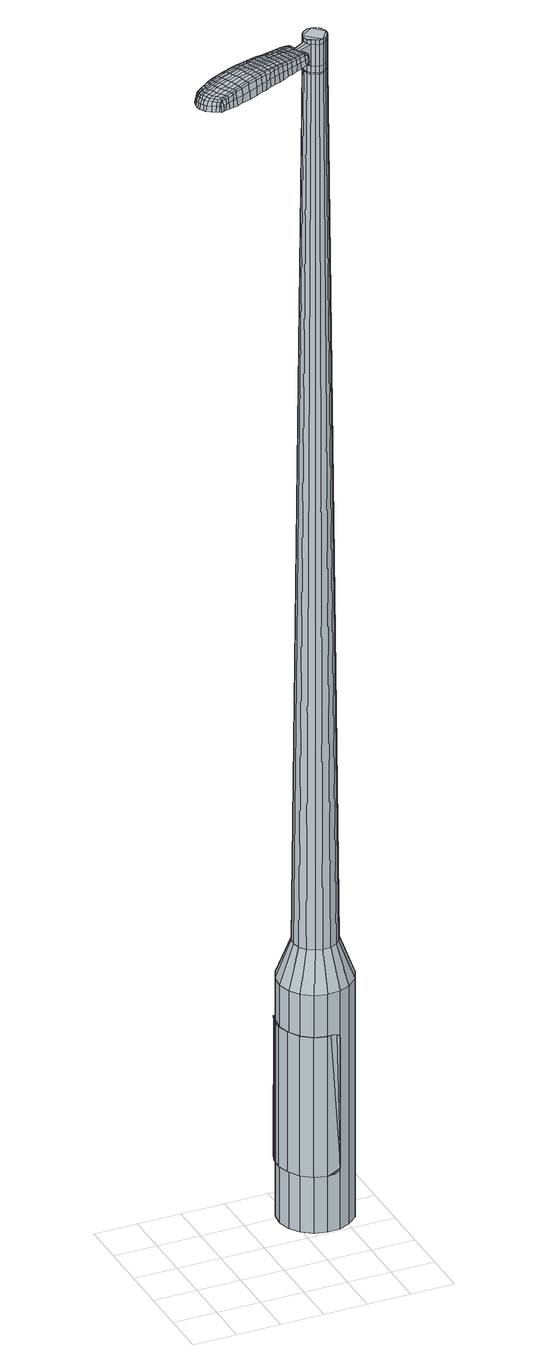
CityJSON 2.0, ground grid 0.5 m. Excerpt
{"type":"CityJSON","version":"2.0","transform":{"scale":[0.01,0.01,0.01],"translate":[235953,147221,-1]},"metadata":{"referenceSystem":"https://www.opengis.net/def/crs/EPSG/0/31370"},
"CityObjects":{
"object1":{"type":"GenericCityObject","attributes":{"cluster":439,"mean_distance_to_centroid":0.22,"new_centroid_x":235954.79,"new_centroid_y":147222.46,"mean_distance_to_camera":8.83,"H1":10.36,"H2":12.07,"Z_final":113.25,"cluster2":-1,"proj_x":235952.96,"proj_y":147218.47,"id_line":53547,"bearing_l":294.63,"distance":4.39,"orientation":"right","G_obj":204.63},"geometry":[{"type":"MultiSurface","lod":"2","boundaries":[[[0,1,2,3]],[[1,4,5,2]],[[4,6,7,5]],[[6,8,9,7]],[[8,10,11,9]],[[10,12,13,11]],[[12,14,15,13]],[[14,16,17,15]],[[16,18,19,17]],[[18,20,21,19]],[[20,22,23,21]],[[22,24,25,23]],[[24,26,27,25]],[[26,28,29,27]],[[28,30,31,29]],[[30,32,33,31]],[[32,34,35,33]],[[34,0,3,35]],[[36,37,38,39]],[[38,40,41,42]],[[41,43,42]],[[42,44,45,46]],[[45,47,46]],[[46,48,49,50]],[[49,51,50]],[[42,46,50,38]],[[50,52,39,38]],[[53,36,39]],[[2,5,7,35]],[[7,9,11,15]],[[11,13,15]],[[15,17,19,23]],[[19,21,23]],[[23,25,27,31]],[[27,29,31]],[[15,23,31,7]],[[31,33,35,7]],[[3,2,35]],[[1,0,54,55]],[[0,34,56,54]],[[34,32,57,56]],[[32,30,58,57]],[[30,28,59,58]],[[28,26,60,59]],[[26,24,61,60]],[[24,22,62,61]],[[22,20,63,62]],[[20,18,64,63]],[[18,16,65,64]],[[16,14,66,65]],[[14,12,67,66]],[[12,10,68,67]],[[10,8,69,68]],[[8,6,70,69]],[[6,4,71,70]],[[4,1,55,71]],[[55,54,72,73]],[[54,56,74,72]],[[56,57,75,74]],[[57,58,76,75]],[[58,59,77,76]],[[59,60,78,77]],[[60,61,79,78]],[[61,62,80,79]],[[62,63,81,80]],[[63,64,82,81]],[[64,65,83,82]],[[65,66,84,83]],[[66,67,85,84]],[[67,68,86,85]],[[68,69,87,86]],[[69,70,88,87]],[[70,71,89,88]],[[71,55,73,89]],[[90,91,92,93]],[[94,95,91,90]],[[75,96,95,94]],[[97,98,96,75]],[[77,99,98,97]],[[78,100,99,77]],[[79,101,100,78]],[[80,102,101,79]],[[103,104,102,80]],[[105,106,104,103]],[[83,107,106,105]],[[108,109,107,83]],[[110,111,109,108]],[[112,113,111,110]],[[114,115,113,112]],[[116,117,115,114]],[[118,119,117,116]],[[93,92,119,118]],[[120,121,122,123]],[[124,120,123,125]],[[126,124,125,127]],[[128,126,127,129]],[[130,128,129,131]],[[132,130,131,133]],[[134,132,133,135]],[[136,134,135,137]],[[138,136,137,139]],[[140,138,139,141]],[[142,140,141,143]],[[144,142,143,145]],[[146,144,145,147]],[[148,146,147,149]],[[150,148,149,151]],[[152,150,151,153]],[[73,72,90,93]],[[72,74,94,90]],[[74,75,94]],[[76,97,75]],[[76,77,97]],[[81,103,80]],[[81,82,105,103]],[[82,83,105]],[[84,108,83]],[[84,85,110,108]],[[85,86,112,110]],[[86,87,114,112]],[[87,88,116,114]],[[88,89,118,116]],[[89,73,93,118]],[[154,155,92,91]],[[155,156,119,92]],[[156,157,117,119]],[[157,158,115,117]],[[158,159,113,115]],[[159,160,111,113]],[[160,161,109,111]],[[161,107,109]],[[162,106,107]],[[162,163,104,106]],[[163,102,104]],[[164,98,99]],[[164,96,98]],[[165,95,96]],[[165,154,91,95]],[[39,52,152,166]],[[155,154,167,153]],[[53,39,166,121]],[[154,165,122,167]],[[36,53,121,120]],[[165,96,123,122]],[[37,36,120,124]],[[96,164,125,123]],[[38,37,124,126]],[[164,99,127,125]],[[40,38,126,128]],[[99,100,129,127]],[[41,40,128,130]],[[100,101,131,129]],[[43,41,130,132]],[[101,102,133,131]],[[42,43,132,134]],[[102,163,135,133]],[[44,42,134,136]],[[163,162,137,135]],[[45,44,136,138]],[[162,107,139,137]],[[47,45,138,140]],[[107,161,141,139]],[[46,47,140,142]],[[161,160,143,141]],[[48,46,142,144]],[[160,159,145,143]],[[49,48,144,146]],[[159,158,147,145]],[[51,49,146,148]],[[158,157,149,147]],[[50,51,148,150]],[[157,156,151,149]],[[52,50,150,152]],[[156,155,153,151]],[[152,153,168,169]],[[153,167,170,168]],[[167,122,171,170]],[[122,121,172,171]],[[121,166,173,172]],[[166,152,169,173]],[[174,175,176,177]],[[178,174,177,179]],[[174,178,180,181]],[[175,174,181,182]],[[183,184,185,186]],[[187,183,186,188]],[[183,187,189,190]],[[184,183,190,191]],[[192,193,194,195]],[[196,192,195,197]],[[192,196,198,199]],[[193,192,199,200]],[[201,202,203,204]],[[205,201,204,206]],[[201,205,207,208]],[[202,201,208,209]],[[210,211,212,213]],[[214,210,213,215]],[[210,214,216,217]],[[211,210,217,218]],[[219,220,221,222]],[[223,219,222,224]],[[219,223,225,226]],[[220,219,226,227]],[[228,229,230,231]],[[220,228,231,221]],[[228,220,227,232]],[[229,228,232,233]],[[234,235,236,237]],[[229,234,237,230]],[[234,229,233,238]],[[235,234,238,239]],[[240,178,179,241]],[[235,240,241,236]],[[240,235,239,242]],[[178,240,242,180]],[[243,244,245,246]],[[247,243,246,248]],[[243,247,249,250]],[[244,243,250,251]],[[252,253,254,255]],[[244,252,255,245]],[[252,244,251,256]],[[253,252,256,257]],[[258,259,260,261]],[[253,258,261,254]],[[258,253,257,262]],[[259,258,262,263]],[[264,265,266,267]],[[259,264,267,260]],[[264,259,263,268]],[[265,264,268,269]],[[270,175,182,271]],[[265,270,271,266]],[[270,265,269,272]],[[175,270,272,176]],[[273,274,275,276]],[[277,273,276,278]],[[273,277,279,280]],[[274,273,280,281]],[[282,283,284,285]],[[274,282,285,275]],[[282,274,281,286]],[[283,282,286,287]],[[288,289,290,291]],[[283,288,291,284]],[[288,283,287,292]],[[289,288,292,293]],[[294,187,188,295]],[[289,294,295,290]],[[294,289,293,296]],[[187,294,296,189]],[[297,298,299,300]],[[301,297,300,302]],[[297,301,303,304]],[[298,297,304,305]],[[306,307,308,309]],[[298,306,309,299]],[[306,298,305,310]],[[307,306,310,311]],[[312,313,314,315]],[[307,312,315,308]],[[312,307,311,316]],[[313,312,316,317]],[[318,319,320,321]],[[313,318,321,314]],[[318,313,317,322]],[[319,318,322,323]],[[324,184,191,325]],[[319,324,325,320]],[[324,319,323,326]],[[184,324,326,185]],[[327,213,212,328]],[[329,327,328,330]],[[327,329,331,332]],[[213,327,332,215]],[[333,329,330,334]],[[335,333,334,336]],[[333,335,337,338]],[[329,333,338,331]],[[339,335,336,340]],[[341,339,340,342]],[[339,341,343,344]],[[335,339,344,337]],[[345,341,342,346]],[[347,345,346,348]],[[345,347,349,350]],[[341,345,350,343]],[[351,347,348,352]],[[202,351,352,203]],[[351,202,209,353]],[[347,351,353,349]],[[354,355,200,199]],[[356,354,199,198]],[[354,356,357,358]],[[355,354,358,359]],[[360,361,359,358]],[[362,360,358,357]],[[360,362,363,364]],[[361,360,364,365]],[[366,367,365,364]],[[368,366,364,363]],[[366,368,369,370]],[[367,366,370,371]],[[372,373,371,370]],[[374,372,370,369]],[[372,374,207,205]],[[373,372,205,206]],[[375,376,377,378]],[[277,375,378,279]],[[375,277,278,379]],[[376,375,379,380]],[[381,196,197,382]],[[376,381,382,377]],[[381,376,380,383]],[[196,381,383,198]],[[384,385,386,387]],[[223,384,387,225]],[[384,223,224,388]],[[385,384,388,389]],[[390,391,392,393]],[[385,390,393,386]],[[390,385,389,394]],[[391,390,394,395]],[[396,193,200,397]],[[391,396,397,392]],[[396,391,395,398]],[[193,396,398,194]],[[399,400,401,402]],[[181,399,402,182]],[[399,181,180,403]],[[400,399,403,404]],[[405,406,407,408]],[[400,405,408,401]],[[405,400,404,409]],[[406,405,409,410]],[[411,204,203,412]],[[406,411,412,407]],[[411,406,410,413]],[[204,411,413,206]],[[414,415,416,417]],[[186,414,417,188]],[[414,186,185,418]],[[415,414,418,419]],[[420,208,207,421]],[[415,420,421,416]],[[420,415,419,422]],[[208,420,422,209]],[[423,424,425,426]],[[301,423,426,303]],[[423,301,302,427]],[[424,423,427,428]],[[429,214,215,430]],[[424,429,430,425]],[[429,424,428,431]],[[214,429,431,216]],[[432,433,434,435]],[[247,432,435,249]],[[432,247,248,436]],[[433,432,436,437]],[[438,439,440,441]],[[433,438,441,434]],[[438,433,437,442]],[[439,438,442,443]],[[444,211,218,445]],[[439,444,445,440]],[[444,439,443,446]],[[211,444,446,212]],[[447,448,437,436]],[[246,447,436,248]],[[447,246,245,449]],[[448,447,449,450]],[[451,452,443,442]],[[448,451,442,437]],[[451,448,450,453]],[[452,451,453,454]],[[455,328,212,446]],[[452,455,446,443]],[[455,452,454,456]],[[328,455,456,330]],[[457,458,459,460]],[[304,457,460,305]],[[457,304,303,426]],[[458,457,426,425]],[[461,332,331,462]],[[458,461,462,459]],[[461,458,425,430]],[[332,461,430,215]],[[463,464,450,449]],[[255,463,449,245]],[[463,255,254,465]],[[464,463,465,466]],[[467,468,454,453]],[[464,467,453,450]],[[467,464,466,469]],[[468,467,469,470]],[[471,334,330,456]],[[468,471,456,454]],[[471,468,470,472]],[[334,471,472,336]],[[473,474,475,476]],[[310,473,476,311]],[[473,310,305,460]],[[474,473,460,459]],[[477,338,337,478]],[[474,477,478,475]],[[477,474,459,462]],[[338,477,462,331]],[[479,480,466,465]],[[261,479,465,254]],[[479,261,260,481]],[[480,479,481,482]],[[483,484,470,469]],[[480,483,469,466]],[[483,480,482,485]],[[484,483,485,486]],[[487,340,336,472]],[[484,487,472,470]],[[487,484,486,488]],[[340,487,488,342]],[[489,490,491,492]],[[316,489,492,317]],[[489,316,311,476]],[[490,489,476,475]],[[493,344,343,494]],[[490,493,494,491]],[[493,490,475,478]],[[344,493,478,337]],[[495,496,482,481]],[[267,495,481,260]],[[495,267,266,497]],[[496,495,497,498]],[[499,500,486,485]],[[496,499,485,482]],[[499,496,498,501]],[[500,499,501,502]],[[503,346,342,488]],[[500,503,488,486]],[[503,500,502,504]],[[346,503,504,348]],[[505,506,507,508]],[[322,505,508,323]],[[505,322,317,492]],[[506,505,492,491]],[[509,350,349,510]],[[506,509,510,507]],[[509,506,491,494]],[[350,509,494,343]],[[511,512,498,497]],[[271,511,497,266]],[[511,271,182,402]],[[512,511,402,401]],[[513,514,502,501]],[[512,513,501,498]],[[513,512,401,408]],[[514,513,408,407]],[[515,352,348,504]],[[514,515,504,502]],[[515,514,407,412]],[[352,515,412,203]],[[516,517,419,418]],[[326,516,418,185]],[[516,326,323,508]],[[517,516,508,507]],[[518,353,209,422]],[[517,518,422,419]],[[518,517,507,510]],[[353,518,510,349]],[[519,520,380,379]],[[276,519,379,278]],[[519,276,275,521]],[[520,519,521,522]],[[523,356,198,383]],[[520,523,383,380]],[[523,520,522,524]],[[356,523,524,357]],[[525,526,527,528]],[[226,525,528,227]],[[525,226,225,387]],[[526,525,387,386]],[[529,530,531,532]],[[526,529,532,527]],[[529,526,386,393]],[[530,529,393,392]],[[533,355,359,534]],[[530,533,534,531]],[[533,530,392,397]],[[355,533,397,200]],[[535,536,522,521]],[[285,535,521,275]],[[535,285,284,537]],[[536,535,537,538]],[[539,362,357,524]],[[536,539,524,522]],[[539,536,538,540]],[[362,539,540,363]],[[541,542,543,544]],[[232,541,544,233]],[[541,232,227,528]],[[542,541,528,527]],[[545,546,547,548]],[[542,545,548,543]],[[545,542,527,532]],[[546,545,532,531]],[[549,361,365,550]],[[546,549,550,547]],[[549,546,531,534]],[[361,549,534,359]],[[551,552,538,537]],[[291,551,537,284]],[[551,291,290,553]],[[552,551,553,554]],[[555,368,363,540]],[[552,555,540,538]],[[555,552,554,556]],[[368,555,556,369]],[[557,558,559,560]],[[238,557,560,239]],[[557,238,233,544]],[[558,557,544,543]],[[561,562,563,564]],[[558,561,564,559]],[[561,558,543,548]],[[562,561,548,547]],[[565,367,371,566]],[[562,565,566,563]],[[565,562,547,550]],[[367,565,550,365]],[[567,568,554,553]],[[295,567,553,290]],[[567,295,188,417]],[[568,567,417,416]],[[569,374,369,556]],[[568,569,556,554]],[[569,568,416,421]],[[374,569,421,207]],[[570,571,404,403]],[[242,570,403,180]],[[570,242,239,560]],[[571,570,560,559]],[[572,573,410,409]],[[571,572,409,404]],[[572,571,559,564]],[[573,572,564,563]],[[574,373,206,413]],[[573,574,413,410]],[[574,573,563,566]],[[373,574,566,371]],[[575,576,577,578]],[[578,577,579,580]],[[581,579,577,582]],[[582,577,576,583]],[[584,585,586,587]],[[587,586,588,589]],[[590,588,586,591]],[[591,586,585,592]],[[593,594,595,596]],[[596,595,597,598]],[[599,597,595,600]],[[600,595,594,601]],[[602,603,604,605]],[[605,604,606,607]],[[608,606,604,609]],[[609,604,603,610]],[[611,612,613,614]],[[614,613,615,616]],[[617,615,613,618]],[[618,613,612,619]],[[620,621,622,623]],[[623,622,624,625]],[[626,624,622,627]],[[627,622,621,628]],[[629,630,631,632]],[[632,631,621,620]],[[628,621,631,633]],[[633,631,630,634]],[[635,636,637,638]],[[638,637,630,629]],[[634,630,637,639]],[[639,637,636,640]],[[580,579,641,642]],[[642,641,636,635]],[[640,636,641,643]],[[643,641,579,581]],[[644,645,646,647]],[[647,646,648,649]],[[650,648,646,651]],[[651,646,645,652]],[[653,654,655,656]],[[656,655,645,644]],[[652,645,655,657]],[[657,655,654,658]],[[659,660,661,662]],[[662,661,654,653]],[[658,654,661,663]],[[663,661,660,664]],[[665,666,667,668]],[[668,667,660,659]],[[664,660,667,669]],[[669,667,666,670]],[[583,576,671,672]],[[672,671,666,665]],[[670,666,671,673]],[[673,671,576,575]],[[674,675,676,677]],[[677,676,678,679]],[[680,678,676,681]],[[681,676,675,682]],[[683,684,685,686]],[[686,685,675,674]],[[682,675,685,687]],[[687,685,684,688]],[[689,690,691,692]],[[692,691,684,683]],[[688,684,691,693]],[[693,691,690,694]],[[589,588,695,696]],[[696,695,690,689]],[[694,690,695,697]],[[697,695,588,590]],[[698,699,700,701]],[[701,700,702,703]],[[704,702,700,705]],[[705,700,699,706]],[[707,708,709,710]],[[710,709,699,698]],[[706,699,709,711]],[[711,709,708,712]],[[713,714,715,716]],[[716,715,708,707]],[[712,708,715,717]],[[717,715,714,718]],[[719,720,721,722]],[[722,721,714,713]],[[718,714,721,723]],[[723,721,720,724]],[[592,585,725,726]],[[726,725,720,719]],[[724,720,725,727]],[[727,725,585,584]],[[611,614,728,729]],[[729,728,730,731]],[[732,730,728,733]],[[733,728,614,616]],[[731,730,734,735]],[[735,734,736,737]],[[738,736,734,739]],[[739,734,730,732]],[[737,736,740,741]],[[741,740,742,743]],[[744,742,740,745]],[[745,740,736,738]],[[743,742,746,747]],[[747,746,748,749]],[[750,748,746,751]],[[751,746,742,744]],[[749,748,752,753]],[[753,752,603,602]],[[610,603,752,754]],[[754,752,748,750]],[[601,755,756,600]],[[600,756,757,599]],[[758,757,756,759]],[[759,756,755,760]],[[760,761,762,759]],[[759,762,763,758]],[[764,763,762,765]],[[765,762,761,766]],[[766,767,768,765]],[[765,768,769,764]],[[770,769,768,771]],[[771,768,767,772]],[[772,773,774,771]],[[771,774,775,770]],[[608,775,774,606]],[[606,774,773,607]],[[776,777,778,779]],[[779,778,678,680]],[[679,678,778,780]],[[780,778,777,781]],[[598,597,782,783]],[[783,782,777,776]],[[781,777,782,784]],[[784,782,597,599]],[[785,786,787,788]],[[788,787,624,626]],[[625,624,787,789]],[[789,787,786,790]],[[791,792,793,794]],[[794,793,786,785]],[[790,786,793,795]],[[795,793,792,796]],[[601,594,797,798]],[[798,797,792,791]],[[796,792,797,799]],[[799,797,594,593]],[[800,801,802,803]],[[803,802,582,583]],[[581,582,802,804]],[[804,802,801,805]],[[806,807,808,809]],[[809,808,801,800]],[[805,801,808,810]],[[810,808,807,811]],[[602,605,812,813]],[[813,812,807,806]],[[811,807,812,814]],[[814,812,605,607]],[[815,816,817,818]],[[818,817,587,589]],[[584,587,817,819]],[[819,817,816,820]],[[608,609,821,822]],[[822,821,816,815]],[[820,816,821,823]],[[823,821,609,610]],[[824,825,826,827]],[[827,826,702,704]],[[702,826,703]],[[703,826,825,828]],[[616,615,829,830]],[[830,829,825,824]],[[828,825,829,831]],[[831,829,615,617]],[[832,833,834,650]],[[834,648,650]],[[649,648,834,835]],[[835,834,833,836]],[[837,838,839,840]],[[840,839,833,832]],[[836,833,839,841]],[[841,839,838,842]],[[619,612,843,844]],[[844,843,838,837]],[[842,838,843,845]],[[845,843,612,611]],[[836,846,847,835]],[[835,847,647,649]],[[644,647,847,848]],[[848,847,846,849]],[[842,850,851,841]],[[841,851,846,836]],[[849,846,851,852]],[[852,851,850,853]],[[611,729,854,845]],[[845,854,850,842]],[[853,850,854,855]],[[855,854,729,731]],[[856,857,858,859]],[[859,858,705,706]],[[704,705,858,827]],[[827,858,857,824]],[[732,733,860,861]],[[861,860,857,856]],[[824,857,860,830]],[[830,860,733,616]],[[849,862,863,848]],[[848,863,656,644]],[[653,656,863,864]],[[864,863,862,865]],[[853,866,867,852]],[[852,867,862,849]],[[865,862,867,868]],[[868,867,866,869]],[[731,735,870,855]],[[855,870,866,853]],[[869,866,870,871]],[[871,870,735,737]],[[872,873,874,875]],[[875,874,711,712]],[[706,711,874,859]],[[859,874,873,856]],[[738,739,876,877]],[[877,876,873,872]],[[856,873,876,861]],[[861,876,739,732]],[[865,878,879,864]],[[864,879,662,653]],[[659,662,879,880]],[[880,879,878,881]],[[869,882,883,868]],[[868,883,878,865]],[[881,878,883,884]],[[884,883,882,885]],[[737,741,886,871]],[[871,886,882,869]],[[885,882,886,887]],[[887,886,741,743]],[[888,889,890,891]],[[891,890,717,718]],[[712,717,890,875]],[[875,890,889,872]],[[744,745,892,893]],[[893,892,889,888]],[[872,889,892,877]],[[877,892,745,738]],[[881,894,895,880]],[[880,895,668,659]],[[665,668,895,896]],[[896,895,894,897]],[[885,898,899,884]],[[884,899,894,881]],[[897,894,899,900]],[[900,899,898,901]],[[743,747,902,887]],[[887,902,898,885]],[[901,898,902,903]],[[903,902,747,749]],[[904,905,906,907]],[[907,906,723,724]],[[718,723,906,891]],[[891,906,905,888]],[[750,751,908,909]],[[909,908,905,904]],[[888,905,908,893]],[[893,908,751,744]],[[897,910,911,896]],[[896,911,672,665]],[[583,672,911,803]],[[803,911,910,800]],[[901,912,913,900]],[[900,913,910,897]],[[800,910,913,809]],[[809,913,912,806]],[[749,753,914,903]],[[903,914,912,901]],[[806,912,914,813]],[[813,914,753,602]],[[820,915,916,819]],[[819,916,727,584]],[[724,727,916,907]],[[907,916,915,904]],[[610,754,917,823]],[[823,917,915,820]],[[904,915,917,909]],[[909,917,754,750]],[[781,918,919,780]],[[780,919,677,679]],[[674,677,919,920]],[[920,919,918,921]],[[599,757,922,784]],[[784,922,918,781]],[[921,918,922,923]],[[923,922,757,758]],[[924,925,926,927]],[[927,926,627,628]],[[626,627,926,788]],[[788,926,925,785]],[[928,929,930,931]],[[931,930,925,924]],[[785,925,930,794]],[[794,930,929,791]],[[760,755,932,933]],[[933,932,929,928]],[[791,929,932,798]],[[798,932,755,601]],[[921,934,935,920]],[[920,935,686,674]],[[683,686,935,936]],[[936,935,934,937]],[[758,763,938,923]],[[923,938,934,921]],[[937,934,938,939]],[[939,938,763,764]],[[940,941,942,943]],[[943,942,633,634]],[[628,633,942,927]],[[927,942,941,924]],[[944,945,946,947]],[[947,946,941,940]],[[924,941,946,931]],[[931,946,945,928]],[[766,761,948,949]],[[949,948,945,944]],[[928,945,948,933]],[[933,948,761,760]],[[937,950,951,936]],[[936,951,692,683]],[[689,692,951,952]],[[952,951,950,953]],[[764,769,954,939]],[[939,954,950,937]],[[953,950,954,955]],[[955,954,769,770]],[[956,957,958,959]],[[959,958,639,640]],[[634,639,958,943]],[[943,958,957,940]],[[960,961,962,963]],[[963,962,957,956]],[[940,957,962,947]],[[947,962,961,944]],[[772,767,964,965]],[[965,964,961,960]],[[944,961,964,949]],[[949,964,767,766]],[[953,966,967,952]],[[952,967,696,689]],[[589,696,967,818]],[[818,967,966,815]],[[770,775,968,955]],[[955,968,966,953]],[[815,966,968,822]],[[822,968,775,608]],[[805,969,970,804]],[[804,970,643,581]],[[640,643,970,959]],[[959,970,969,956]],[[811,971,972,810]],[[810,972,969,805]],[[956,969,972,963]],[[963,972,971,960]],[[607,773,973,814]],[[814,973,971,811]],[[960,971,973,965]],[[965,973,773,772]],[[575,578,177,176]],[[578,580,179,177]],[[590,591,190,189]],[[591,592,191,190]],[[593,596,195,194]],[[596,598,197,195]],[[617,618,217,216]],[[618,619,218,217]],[[620,623,222,221]],[[623,625,224,222]],[[629,632,231,230]],[[632,620,221,231]],[[635,638,237,236]],[[638,629,230,237]],[[580,642,241,179]],[[642,635,236,241]],[[650,651,250,249]],[[651,652,251,250]],[[652,657,256,251]],[[657,658,257,256]],[[658,663,262,257]],[[663,664,263,262]],[[664,669,268,263]],[[669,670,269,268]],[[670,673,272,269]],[[673,575,176,272]],[[680,681,280,279]],[[681,682,281,280]],[[682,687,286,281]],[[687,688,287,286]],[[688,693,292,287]],[[693,694,293,292]],[[694,697,296,293]],[[697,590,189,296]],[[698,701,300,299]],[[701,703,302,300]],[[707,710,309,308]],[[710,698,299,309]],[[713,716,315,314]],[[716,707,308,315]],[[719,722,321,320]],[[722,713,314,321]],[[592,726,325,191]],[[726,719,320,325]],[[776,779,378,377]],[[779,680,279,378]],[[598,783,382,197]],[[783,776,377,382]],[[625,789,388,224]],[[789,790,389,388]],[[790,795,394,389]],[[795,796,395,394]],[[796,799,398,395]],[[799,593,194,398]],[[703,427,302]],[[703,828,428,427]],[[828,831,431,428]],[[831,617,216,431]],[[832,650,435,434]],[[650,249,435]],[[837,840,441,440]],[[840,832,434,441]],[[619,844,445,218]],[[844,837,440,445]],[[974,975,976,977]],[[978,979,977,976]],[[980,981,982,983]],[[984,985,986,987]],[[975,988,989,976]],[[990,978,976,989]],[[991,980,983,992]],[[993,994,985,984]],[[988,995,996,989]],[[996,997,990,989]],[[998,991,992,999]],[[1000,994,993,1001]],[[995,1002,1003,996]],[[1003,1004,997,996]],[[1005,998,999,1006]],[[1007,1000,1001,1008]],[[1009,1010,1011,1012]],[[1013,1014,1010,1009]],[[1013,1015,1016,1014]],[[1015,1017,1018,1016]],[[1019,1020,1021,1022]],[[1023,1024,1020,1019]],[[1025,1026,1024,1023]],[[1027,1028,1026,1025]],[[1022,1011,1010,1019]],[[1019,1010,1014,1023]],[[1014,1016,1025,1023]],[[1016,1018,1027,1025]],[[983,982,979,978]],[[992,983,978,990]],[[997,999,992,990]],[[1004,1006,999,997]],[[984,987,981,980]],[[993,984,980,991]],[[1001,993,991,998]],[[1008,1001,998,1005]],[[985,1009,1012,986]],[[994,1013,1009,985]],[[1015,1013,994,1000]],[[1017,1015,1000,1007]],[[1029,1030,1031,1032]],[[1031,1033,1034,1035]],[[1031,1035,1036,1037]],[[1031,1037,1032]],[[1038,1029,1032,1039]],[[1040,1039,1032,1041]],[[1042,1041,1032]],[[1043,1031,1030,1044]],[[1045,1043,1044,1046]],[[1047,1045,1046,1048]],[[1049,1047,1048,1050]],[[1051,1049,1050,1052]],[[1052,1053,1054,1055]],[[1052,1055,1056,1057]],[[1052,1057,1058,1059]],[[1058,1060,1061,1062]],[[1058,1062,1063,1064]],[[1058,1064,1059]],[[1052,1059,1051]],[[1065,1066,1030,1029]],[[1067,1068,1033,1031]],[[1069,1070,1042,1032]],[[1066,1071,1044,1030]],[[1072,1067,1031,1043]],[[1071,1073,1046,1044]],[[1074,1072,1043,1045]],[[1073,1075,1048,1046]],[[1076,1074,1045,1047]],[[1075,1077,1050,1048]],[[1078,1076,1047,1049]],[[1077,1079,1052,1050]],[[1080,1078,1049,1051]],[[1079,1081,1053,1052]],[[1082,1083,1060,1058]],[[1084,1080,1051,1059]],[[1054,1053,1081,1085]],[[1055,1054,1085,1086]],[[1056,1055,1086,1087]],[[1057,1056,1087,1088]],[[1058,1057,1088,1082]],[[1089,1065,1029,1038]],[[1090,1089,1038,1039]],[[1091,1090,1039,1040]],[[1092,1091,1040,1041]],[[1070,1092,1041,1042]],[[1034,1033,1068,1093]],[[1061,1060,1083,1094]],[[1035,1034,1093,1095]],[[1036,1035,1095,1096]],[[1037,1036,1096,1097]],[[1032,1037,1097,1069]],[[1062,1061,1094,1098]],[[1063,1062,1098,1099]],[[1064,1063,1099,1100]],[[1059,1064,1100,1084]]]}]}
},
"vertices":[
[140,126,384],[136,140,384],[136,140,96],[140,126,96],[138,155,384],[138,155,96],[144,168,384],[144,168,96],[154,179,384],[154,179,96],[168,185,384],[168,185,96],[182,186,384],[182,186,96],[197,182,384],[197,182,96],[208,173,384],[208,173,96],[217,161,384],[217,161,96],[221,147,384],[221,147,96],[219,132,384],[219,132,96],[213,119,384],[213,119,96],[202,109,384],[202,109,96],[189,103,384],[189,103,96],[174,102,384],[174,102,96],[160,105,384],[160,105,96],[148,114,384],[148,114,96],[173,132,1524],[177,130,1524],[182,131,1524],[166,138,1524],[186,133,1524],[189,136,1524],[192,145,1524],[191,140,1524],[191,149,1524],[188,153,1524],[180,157,1524],[184,156,1524],[175,157,1524],[171,155,1524],[165,147,1524],[167,151,1524],[165,143,1524],[169,134,1524],[155,133,429],[153,142,429],[160,126,429],[168,121,429],[176,119,429],[185,119,429],[193,123,429],[199,129,429],[203,137,429],[203,146,429],[201,154,429],[196,161,429],[189,166,429],[181,169,429],[172,168,429],[164,164,429],[158,158,429],[154,150,429],[166,138,1483],[165,143,1483],[169,134,1483],[173,132,1483],[177,130,1483],[182,131,1483],[186,133,1483],[189,136,1483],[191,140,1483],[192,145,1483],[191,149,1483],[188,153,1483],[184,156,1483],[180,157,1483],[175,157,1483],[171,155,1483],[167,151,1483],[165,147,1483],[167,138,1483],[167,138,1485],[166,143,1485],[166,143,1483],[169,135,1483],[169,135,1485],[173,132,1485],[177,131,1483],[177,131,1485],[182,131,1485],[186,133,1485],[189,136,1485],[191,140,1485],[191,145,1483],[191,145,1485],[190,149,1483],[190,149,1485],[188,153,1485],[184,155,1483],[184,155,1485],[180,156,1483],[180,156,1485],[175,156,1483],[175,156,1485],[171,154,1483],[171,154,1485],[168,151,1483],[168,151,1485],[166,147,1483],[166,147,1485],[173,132,1519],[169,134,1519],[169,134,1493],[173,132,1493],[177,130,1519],[177,130,1493],[182,131,1519],[182,131,1493],[186,133,1519],[186,133,1493],[189,136,1519],[189,136,1493],[191,140,1519],[191,140,1493],[192,145,1519],[192,145,1493],[191,149,1519],[191,149,1493],[188,153,1519],[188,153,1493],[184,156,1519],[184,156,1493],[180,157,1519],[180,157,1493],[175,157,1519],[175,157,1493],[171,155,1519],[171,155,1493],[167,151,1519],[167,151,1493],[165,147,1519],[165,147,1493],[165,143,1519],[165,143,1493],[166,138,1485],[165,143,1485],[165,147,1485],[167,151,1485],[171,155,1485],[175,157,1485],[180,157,1485],[184,156,1485],[191,149,1485],[192,145,1485],[177,130,1485],[169,134,1485],[166,138,1519],[166,138,1493],[148,133,1513],[148,133,1518],[149,130,1513],[151,127,1513],[151,127,1518],[149,130,1518],[74,117,1519],[80,120,1518],[78,121,1509],[72,118,1510],[66,114,1519],[64,115,1510],[67,113,1526],[75,116,1525],[82,119,1525],[90,82,1519],[96,85,1518],[96,87,1525],[90,84,1525],[82,78,1519],[82,80,1526],[81,76,1510],[89,80,1510],[95,83,1509],[16,67,1519],[14,71,1519],[13,70,1513],[15,67,1513],[18,64,1519],[17,64,1513],[20,65,1524],[17,68,1524],[16,71,1524],[83,98,1530],[90,101,1529],[88,104,1529],[81,101,1530],[75,94,1531],[73,98,1531],[76,91,1530],[84,95,1530],[91,98,1529],[156,132,1512],[155,135,1512],[154,134,1517],[155,132,1517],[157,129,1512],[156,129,1517],[157,129,1506],[155,132,1506],[154,134,1506],[20,91,1519],[23,93,1519],[22,94,1512],[19,92,1512],[19,90,1518],[17,91,1512],[19,89,1522],[21,90,1523],[24,92,1524],[27,95,1519],[32,98,1519],[31,99,1512],[26,96,1512],[28,94,1524],[33,97,1525],[38,101,1519],[45,104,1519],[43,105,1511],[36,102,1511],[39,100,1526],[46,103,1526],[55,109,1519],[53,110,1510],[56,108,1526],[142,144,1513],[135,141,1513],[137,141,1518],[144,143,1517],[148,146,1512],[147,145,1516],[147,146,1506],[141,145,1507],[134,142,1507],[128,139,1514],[121,136,1515],[123,135,1520],[130,138,1519],[127,139,1507],[120,137,1507],[114,133,1515],[107,131,1516],[109,130,1522],[116,132,1521],[113,134,1508],[106,131,1508],[101,128,1517],[94,125,1517],[95,124,1524],[102,127,1523],[99,129,1508],[92,126,1509],[87,123,1518],[88,122,1524],[85,123,1509],[35,58,1519],[38,59,1519],[38,61,1524],[34,60,1523],[32,58,1518],[32,59,1522],[32,56,1512],[34,57,1512],[37,58,1512],[42,61,1519],[48,63,1519],[48,64,1525],[42,62,1524],[42,59,1512],[47,61,1512],[53,65,1519],[61,68,1519],[61,70,1526],[53,67,1526],[53,63,1511],[60,67,1511],[71,73,1519],[71,75,1526],[71,71,1510],[155,116,1513],[148,113,1513],[148,111,1507],[155,115,1507],[160,119,1512],[159,118,1506],[159,120,1516],[155,118,1517],[148,114,1518],[142,109,1514],[135,106,1515],[135,104,1507],[141,108,1507],[142,111,1519],[135,107,1520],[128,102,1515],[122,99,1516],[121,97,1508],[128,101,1508],[129,104,1521],[122,101,1522],[115,95,1517],[109,92,1517],[108,90,1509],[115,94,1508],[115,97,1523],[109,94,1524],[102,89,1518],[102,87,1509],[103,90,1524],[150,130,1519],[149,132,1519],[143,126,1520],[142,129,1520],[145,124,1520],[151,127,1519],[137,123,1522],[135,126,1522],[130,120,1523],[129,123,1523],[131,117,1523],[138,120,1521],[123,117,1524],[122,120,1524],[116,114,1525],[115,117,1525],[118,111,1525],[124,114,1524],[110,111,1526],[108,113,1526],[103,108,1527],[102,110,1527],[104,105,1527],[111,108,1526],[96,105,1528],[95,107,1528],[98,101,1528],[20,69,1527],[18,73,1527],[22,66,1526],[26,68,1527],[24,71,1528],[22,75,1528],[30,74,1529],[28,77,1529],[32,70,1528],[38,73,1530],[36,77,1530],[35,80,1530],[43,80,1531],[41,83,1531],[45,76,1530],[53,80,1531],[51,84,1531],[50,87,1531],[63,89,1531],[61,92,1531],[65,86,1531],[30,58,1518],[27,59,1519],[26,58,1513],[29,57,1513],[31,59,1523],[28,60,1523],[22,61,1519],[22,60,1513],[24,62,1524],[17,88,1518],[16,86,1518],[17,86,1523],[18,88,1523],[16,89,1513],[14,86,1513],[14,82,1519],[13,78,1519],[15,79,1524],[16,82,1523],[13,82,1513],[12,78,1513],[13,74,1519],[15,75,1524],[12,74,1513],[76,115,1528],[77,113,1528],[83,116,1528],[83,118,1527],[68,112,1528],[69,110,1529],[78,110,1529],[79,107,1530],[86,110,1529],[84,113,1528],[69,107,1529],[71,104,1530],[80,104,1530],[87,107,1529],[72,101,1531],[89,85,1528],[88,87,1529],[80,84,1529],[82,81,1528],[96,89,1527],[95,91,1528],[86,91,1529],[78,87,1530],[93,94,1528],[161,121,1512],[160,123,1512],[159,123,1517],[160,121,1517],[161,120,1506],[160,122,1506],[159,126,1512],[158,126,1517],[158,125,1506],[150,146,1512],[151,144,1512],[150,144,1506],[149,146,1506],[149,145,1517],[150,143,1517],[152,142,1512],[153,140,1512],[152,140,1506],[151,142,1506],[151,141,1517],[152,139,1517],[154,137,1512],[153,137,1506],[153,136,1517],[144,142,1519],[145,141,1519],[137,140,1520],[138,138,1520],[146,139,1519],[147,137,1519],[139,136,1520],[140,134,1520],[148,134,1519],[141,131,1520],[155,119,1519],[154,121,1519],[147,117,1520],[148,116,1520],[153,124,1519],[146,120,1520],[130,137,1521],[131,135,1521],[123,134,1522],[124,132,1522],[132,133,1521],[133,131,1521],[125,130,1522],[126,128,1523],[134,128,1522],[128,125,1523],[141,112,1521],[141,114,1521],[134,111,1522],[135,109,1522],[139,117,1521],[133,114,1522],[117,131,1523],[117,130,1523],[110,128,1524],[110,127,1524],[118,127,1523],[120,125,1524],[112,124,1525],[113,122,1525],[121,122,1524],[114,119,1525],[128,105,1523],[127,107,1523],[121,104,1524],[122,102,1524],[126,111,1524],[119,107,1525],[103,126,1525],[104,124,1525],[96,123,1526],[97,121,1526],[105,122,1526],[106,119,1526],[98,119,1527],[99,116,1527],[107,116,1526],[100,113,1527],[115,99,1525],[114,101,1525],[108,97,1526],[109,95,1526],[113,104,1526],[106,101,1527],[89,120,1527],[90,118,1527],[91,116,1527],[92,113,1528],[94,110,1528],[102,92,1527],[101,94,1527],[99,97,1528],[33,60,1525],[30,61,1525],[36,61,1526],[34,62,1526],[26,63,1526],[30,65,1527],[21,89,1525],[19,87,1525],[23,88,1526],[24,91,1525],[18,83,1525],[17,80,1526],[21,82,1527],[22,85,1526],[17,76,1526],[21,78,1527],[41,63,1526],[39,64,1527],[47,65,1527],[45,67,1528],[35,67,1528],[42,70,1529],[28,93,1526],[27,91,1527],[33,94,1528],[33,96,1527],[27,88,1527],[27,84,1528],[33,87,1529],[33,91,1528],[27,81,1528],[34,84,1530],[53,68,1528],[51,69,1529],[60,71,1528],[58,73,1529],[48,73,1529],[56,76,1530],[39,99,1528],[39,97,1528],[46,100,1529],[46,102,1528],[39,94,1529],[39,90,1530],[47,94,1530],[47,97,1530],[40,87,1530],[48,91,1531],[71,76,1529],[69,78,1529],[67,82,1530],[57,107,1528],[57,105,1529],[58,102,1530],[59,99,1530],[60,96,1531],[79,119,1509],[81,118,1518],[74,115,1518],[73,116,1509],[67,112,1519],[65,113,1510],[68,111,1525],[76,114,1525],[82,117,1525],[95,89,1525],[95,87,1518],[89,84,1518],[89,86,1525],[81,80,1519],[81,82,1525],[80,78,1510],[88,82,1509],[94,85,1509],[15,71,1513],[16,72,1519],[17,69,1519],[17,68,1513],[20,66,1519],[19,65,1513],[21,66,1524],[19,69,1524],[17,72,1524],[88,104,1528],[89,101,1528],[82,98,1529],[81,101,1529],[74,95,1529],[73,97,1529],[76,91,1529],[84,95,1529],[91,98,1528],[152,133,1516],[153,134,1512],[154,131,1512],[153,131,1516],[155,129,1512],[154,128,1516],[155,128,1506],[153,131,1506],[152,133,1506],[23,92,1512],[24,91,1519],[22,90,1518],[20,91,1512],[20,88,1518],[19,89,1512],[21,88,1522],[22,89,1523],[25,90,1523],[32,97,1512],[33,97,1519],[28,94,1519],[27,95,1512],[29,93,1524],[34,96,1525],[44,103,1511],[45,103,1519],[38,99,1519],[37,100,1511],[40,98,1525],[47,102,1526],[56,107,1519],[54,108,1510],[57,106,1526],[137,139,1518],[136,140,1513],[143,142,1513],[144,141,1517],[148,144,1512],[147,143,1515],[147,144,1506],[142,143,1506],[135,140,1507],[123,133,1520],[122,134,1514],[129,137,1514],[130,136,1519],[128,137,1507],[120,135,1507],[109,128,1522],[108,129,1516],[115,131,1515],[116,131,1521],[113,132,1508],[106,130,1508],[96,122,1523],[94,123,1517],[101,126,1516],[103,125,1522],[99,127,1508],[93,124,1508],[88,121,1517],[89,120,1524],[86,122,1509],[37,63,1523],[37,61,1519],[34,60,1518],[34,62,1523],[32,60,1518],[32,61,1522],[32,58,1512],[34,59,1512],[37,60,1512],[47,66,1525],[47,65,1519],[42,63,1519],[42,64,1524],[41,61,1512],[47,63,1512],[60,72,1526],[60,70,1519],[53,67,1519],[53,69,1525],[52,65,1511],[59,68,1511],[70,75,1519],[70,77,1526],[70,73,1510],[147,113,1507],[147,115,1513],[154,118,1513],[153,117,1506],[158,121,1512],[158,120,1506],[157,121,1515],[154,119,1517],[147,116,1518],[134,106,1507],[134,108,1514],[141,111,1514],[140,110,1507],[141,112,1519],[134,109,1520],[120,99,1508],[121,101,1516],[127,104,1515],[127,102,1508],[128,106,1521],[121,102,1522],[107,92,1508],[108,94,1517],[114,97,1516],[114,95,1508],[114,99,1522],[108,95,1523],[101,90,1517],[101,88,1509],[102,92,1524],[149,129,1518],[148,131,1518],[143,126,1519],[142,129,1519],[144,124,1519],[150,127,1518],[136,123,1520],[135,125,1520],[129,120,1521],[128,122,1521],[130,117,1521],[137,120,1520],[122,117,1523],[121,119,1523],[116,114,1524],[115,116,1524],[117,111,1524],[124,114,1523],[109,111,1525],[108,113,1525],[102,108,1526],[101,110,1526],[104,105,1526],[110,108,1525],[96,104,1527],[94,107,1527],[97,101,1527],[20,73,1526],[21,70,1526],[23,67,1525],[27,69,1526],[24,72,1526],[23,75,1526],[29,77,1528],[30,74,1528],[32,71,1527],[39,74,1528],[37,77,1529],[35,80,1529],[42,83,1530],[43,80,1530],[45,77,1529],[53,81,1530],[51,84,1530],[50,87,1530],[61,92,1530],[63,89,1530],[64,86,1530],[28,60,1513],[28,61,1518],[30,60,1518],[30,59,1512],[31,61,1523],[29,62,1523],[24,63,1519],[23,62,1513],[25,64,1523],[19,85,1523],[18,85,1518],[19,87,1518],[20,87,1523],[18,88,1512],[17,85,1512],[17,79,1523],[16,78,1519],[16,82,1519],[18,82,1523],[15,82,1513],[15,78,1513],[15,75,1519],[17,75,1524],[15,75,1513],[83,115,1527],[77,112,1527],[76,114,1527],[83,116,1526],[68,110,1527],[69,109,1528],[85,110,1528],[79,107,1528],[78,110,1528],[84,113,1527],[70,106,1528],[71,103,1529],[80,104,1529],[87,107,1528],[72,100,1529],[80,84,1528],[88,88,1527],[89,86,1527],[81,83,1527],[95,90,1526],[94,91,1527],[86,91,1528],[78,87,1528],[92,94,1527],[157,122,1516],[158,122,1512],[159,121,1512],[158,121,1516],[158,121,1506],[157,125,1512],[156,125,1516],[156,124,1506],[148,143,1506],[149,143,1512],[149,144,1512],[148,143,1516],[148,142,1516],[150,139,1506],[151,139,1512],[150,141,1512],[149,141,1506],[149,140,1516],[150,138,1516],[152,136,1512],[151,136,1506],[151,136,1516],[144,140,1518],[144,141,1518],[137,138,1519],[138,138,1519],[146,136,1518],[145,138,1518],[139,136,1519],[140,133,1519],[147,134,1518],[141,131,1519],[147,117,1519],[153,120,1518],[154,120,1518],[147,116,1519],[152,123,1518],[145,120,1519],[131,135,1520],[130,135,1520],[124,133,1521],[124,132,1521],[133,130,1520],[132,133,1520],[125,130,1521],[126,127,1521],[134,128,1520],[127,125,1521],[133,111,1521],[140,114,1520],[141,113,1520],[134,110,1521],[139,117,1520],[132,114,1521],[117,129,1522],[117,130,1522],[110,127,1523],[110,126,1523],[119,124,1522],[118,127,1522],[111,124,1523],[112,121,1524],[120,122,1523],[113,119,1524],[120,104,1523],[127,107,1522],[127,106,1522],[121,103,1523],[125,111,1522],[119,107,1523],[103,123,1524],[103,124,1524],[96,122,1525],[97,121,1525],[106,118,1525],[104,121,1524],[98,118,1525],[99,116,1526],[107,116,1525],[100,113,1526],[107,97,1525],[114,101,1524],[114,100,1524],[108,96,1525],[112,104,1524],[105,101,1525],[90,118,1526],[90,119,1526],[92,113,1527],[91,115,1526],[93,110,1527],[101,94,1526],[101,93,1526],[99,98,1526],[31,63,1524],[33,62,1524],[36,63,1525],[34,64,1525],[27,65,1525],[30,66,1525],[24,88,1525],[21,86,1524],[22,88,1524],[25,89,1525],[22,81,1526],[19,80,1525],[20,83,1524],[23,85,1525],[19,76,1525],[22,78,1526],[39,66,1526],[41,65,1526],[46,67,1526],[45,68,1527],[36,68,1526],[42,71,1527],[34,93,1527],[28,90,1526],[29,92,1526],[34,95,1526],[34,87,1528],[28,84,1527],[28,87,1526],[34,90,1527],[28,81,1527],[34,84,1528],[51,70,1527],[52,69,1527],[59,73,1527],[58,74,1528],[48,73,1528],[56,77,1529],[47,99,1528],[40,96,1527],[40,97,1527],[47,101,1527],[48,93,1529],[40,90,1529],[40,93,1528],[47,97,1528],[41,87,1529],[49,90,1530],[69,79,1528],[70,78,1528],[67,82,1529],[58,104,1528],[58,105,1528],[59,98,1529],[58,101,1529],[60,95,1530],[147,145,1508],[150,138,1508],[120,126,1509],[117,133,1509],[100,118,1510],[96,125,1510],[64,102,1512],[60,110,1512],[76,118,1511],[80,109,1511],[47,94,1513],[35,88,1514],[32,96,1514],[43,103,1513],[153,132,1508],[123,119,1509],[104,110,1510],[68,93,1512],[84,101,1511],[51,86,1513],[39,80,1514],[156,126,1508],[126,112,1509],[107,102,1510],[71,85,1512],[88,92,1511],[43,72,1514],[55,77,1513],[158,120,1508],[130,104,1509],[111,94,1510],[75,76,1512],[92,84,1511],[46,64,1514],[59,69,1513],[23,82,1514],[19,79,1514],[17,85,1514],[20,90,1514],[27,75,1514],[22,73,1514],[30,67,1514],[25,66,1514],[34,59,1514],[28,60,1514],[16,75,1515],[15,70,1515],[14,71,1515],[14,78,1515],[18,71,1515],[15,69,1515],[20,67,1515],[16,68,1515],[22,63,1515],[16,67,1515],[177,101,334],[173,100,334],[173,100,165],[188,101,171],[177,101,165],[181,101,165],[184,101,166],[186,101,167],[187,101,169],[181,101,334],[184,101,333],[186,101,332],[187,101,331],[188,101,328],[159,104,165],[159,104,334],[147,113,165],[147,113,334],[139,126,165],[139,126,334],[135,140,165],[135,140,334],[136,155,165],[136,155,334],[138,159,334],[139,162,334],[140,165,333],[141,167,332],[142,168,331],[142,168,328],[138,159,165],[142,168,171],[142,168,169],[141,167,167],[140,165,166],[139,162,165],[177,103,334],[173,103,334],[173,103,165],[177,103,165],[187,104,171],[187,104,328],[160,107,334],[160,107,165],[149,115,334],[149,115,165],[141,127,334],[141,127,165],[138,140,334],[138,140,165],[139,154,334],[139,154,165],[140,158,334],[144,167,328],[144,167,171],[140,158,165],[142,161,334],[143,164,333],[144,166,332],[144,167,331],[181,104,334],[184,104,333],[186,104,332],[187,104,331],[181,104,165],[144,167,169],[184,104,166],[186,104,167],[187,104,169],[144,166,167],[143,164,166],[142,161,165]
]}
